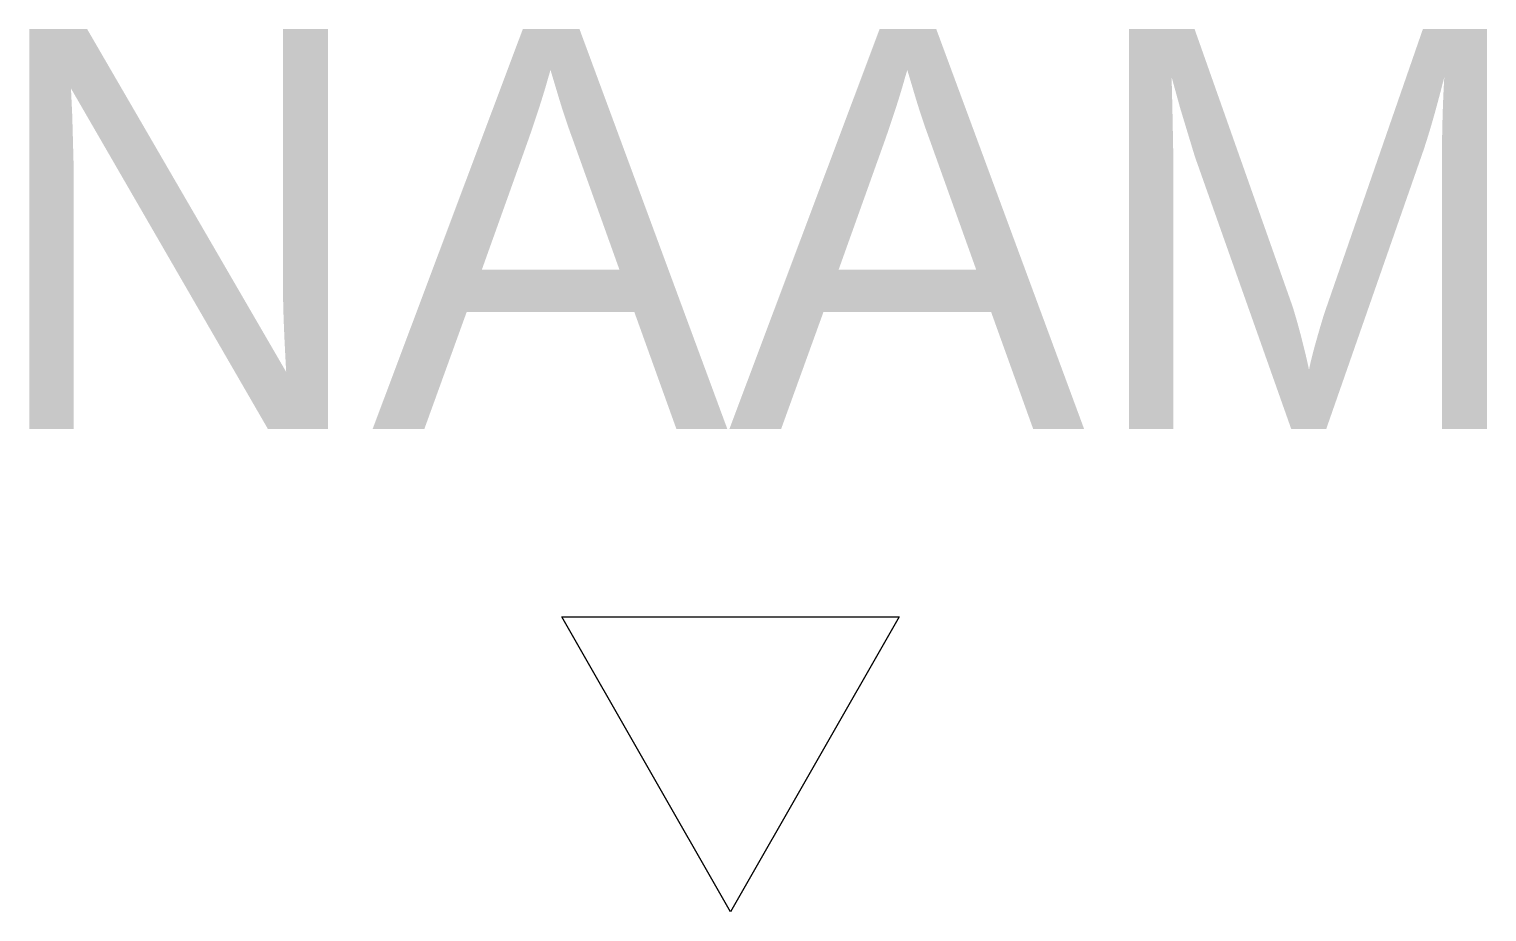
# Model space of a CAD drawing. Header units: metres. Extents: x -0.88 to 0.95, y 0 to 1.1.
import ezdxf
from ezdxf.enums import TextEntityAlignment as Align

# ---------------------------------------------------------------- set-up
doc = ezdxf.new("R2010")
doc.units = ezdxf.units.M
doc.styles.add('ISOPLUS', font='isoplus.shx')

msp = doc.modelspace()

# ---------------------------------------------------------------- linework, layer by layer
for p, q in [((-0.2109, 0.3691), (0.2109, 0.3691)), ((0, 0), (-0.2109, 0.3691)), ((0.2109, 0.3691), (0, 0))]:
    msp.add_line(p, q)

# ---------------------------------------------------------------- texts
at = {"lineweight": -2, "style": 'ISOPLUS'}
msp.add_attdef('NAAM', text='', height=0.5, dxfattribs=at).set_placement((0.0345, 0.8538), align=Align.MIDDLE_CENTER)

doc.saveas('drawing.dxf')
